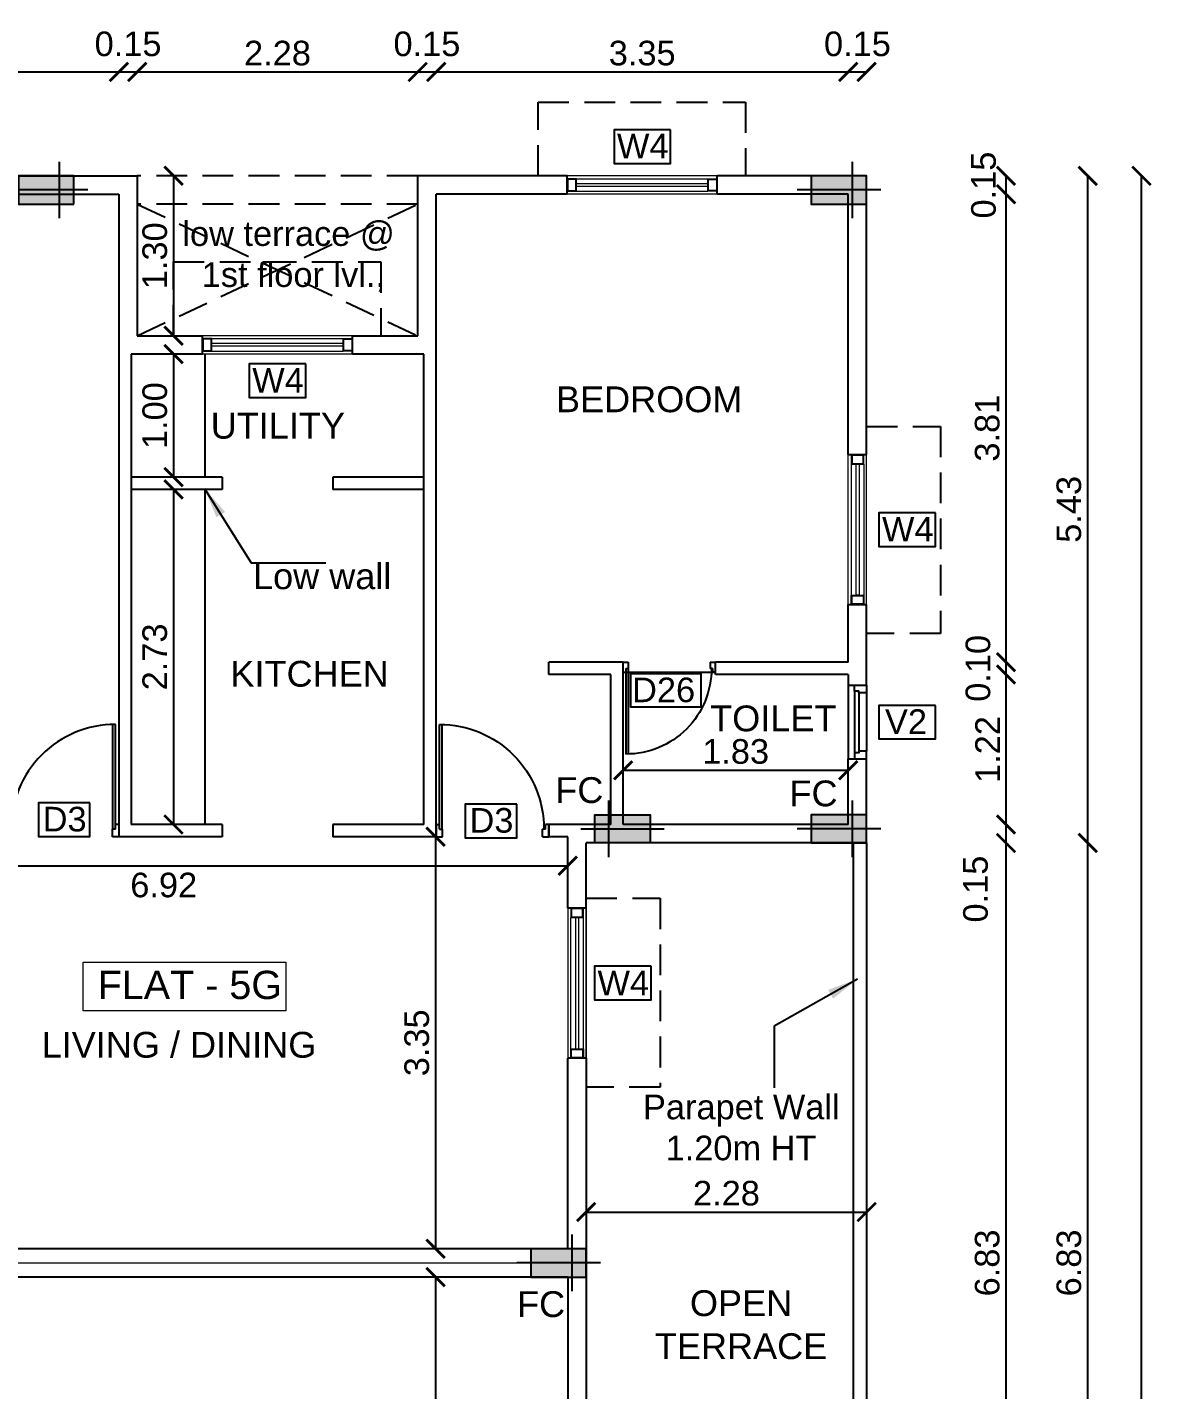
# Model space of a CAD drawing. Header units: metres. Extents: x 2130 to 3135, y 5414 to 5819.
# Drawn here: x 2925.14 to 2934.28, y 5639.4 to 5650.48 of the extents above; entities that cross this region are included whole.
import ezdxf
from ezdxf.enums import TextEntityAlignment as Align

# ---------------------------------------------------------------- set-up
doc = ezdxf.new("R2010")
doc.units = ezdxf.units.M
doc.header["$MEASUREMENT"] = 0
doc.header["$PDMODE"] = 34
doc.linetypes.add('HIDDEN', pattern=[0.375, 0.25, -0.125])
doc.layers.get('0').update_dxf_attribs({"lineweight": 18})
doc.layers.get('Defpoints').update_dxf_attribs({"lineweight": 18})
for name, color, linetype in [('col', 1, 'Continuous'), ('DIM', 8, 'Continuous'), ('JD', 3, 'Continuous'), ('WALL', 2, 'Continuous'), ('WIN', 5, 'Continuous')]:
    doc.layers.add(name, color=color, linetype=linetype)
for name, color, linetype, lineweight in [('flat name', 6, 'Continuous', 18), ('FURNITURE', 4, 'Continuous', 25), ('text', 7, 'Continuous', 25)]:
    doc.layers.add(name, color=color, linetype=linetype, lineweight=lineweight)
doc.styles.add('A1', font='arial.ttf')
doc.styles.add('R1', font='arial.ttf')
doc.dimstyles.new('DIM-CMDA', dxfattribs={"dimtxt": 0.2, "dimasz": 0.15, "dimexe": 0.05, "dimexo": 0.0625, "dimgap": 0.05, "dimtad": 1, "dimzin": 1, "dimdsep": 46, "dimtxsty": 'R1', "dimblk": 'ARCHTICK', "dimcen": 0.09, "dimse1": 1, "dimse2": 1, "dimclrd": 8, "dimclre": 8, "dimadec": 0, "dimazin": 0, "dimtm": 1e-09, "dimtfac": 1, "dimtofl": 0, "dimtmove": 2, "dimatfit": 3, "dimfxl": 0, "dimtolj": 1, "dimtzin": 0, "dimlwd": -1, "dimlwe": -1, "dimarcsym": 0})

# ---------------------------------------------------------------- blocks, each defined once
blk = doc.blocks.new('A$C451D3D78')
at = {"layer": 'WIN'}
for p, q in [((0.851, 0.887), (0, 0.887)), ((0.813, 0.915), (0.913, 0.915)), ((0.813, 0.915), (0.813, 0.888)), ((0.851, 0.888), (0.813, 0.888)), ((0.851, 0.888), (0.851, 0.864)), ((0.913, 0.915), (0.913, 0.864)), ((0.851, 0.866), (0.001, 0.866)), ((0.913, 0.864), (0.851, 0.864)), ((0.851, 0.027), (0.813, 0.027)), ((0.813, 0), (0.813, 0.027)), ((0.913, 0.051), (0.851, 0.051)), ((0.851, 0.027), (0.851, 0.051)), ((0.913, 0.051), (0.913, 0)), ((0.813, 0), (0.913, 0))]:
    blk.add_line(p, q, dxfattribs=at)
blk.add_arc((0.846, 0.885), 0.846, 179.8207, 270.3545, dxfattribs=at)
blk = doc.blocks.new('A$C43150011')
at = {"layer": 'WIN'}
for p, q in [((0.667, 0.75), (0.749, 0.75)), ((0.667, 0.75), (0.667, 0.728)), ((0.698, 0.728), (0.667, 0.728)), ((0.698, 0.728), (0.698, 0.708)), ((0.749, 0.708), (0.698, 0.708)), ((0.749, 0.708), (0.749, 0.75)), ((0.698, 0.023), (0, 0.023)), ((0.698, 0.04), (0.001, 0.04)), ((0.667, 0), (0.667, 0.022)), ((0.698, 0.022), (0.667, 0.022)), ((0.667, 0), (0.749, 0)), ((0.749, 0.042), (0.698, 0.042)), ((0.698, 0.022), (0.698, 0.042)), ((0.749, 0), (0.749, 0.042))]:
    blk.add_line(p, q, dxfattribs=at)
blk.add_lwpolyline([(0.667, 0), (0.667, 0.75)], dxfattribs=at)
blk.add_arc((0.694, 0.025), 0.693, 89.6455, 180.1793, dxfattribs=at)
blk = doc.blocks.new('A$C5D530010')
at = {"layer": 'WIN', "lineweight": 9}
blk.add_lwpolyline([(0.064, 0.077), (0.064, 1.143), (0.089, 1.143), (0.089, 0.077)], close=True, dxfattribs=at)
at = {"color": 7, "lineweight": 9}
for points in [[(0.025, 1.22), (0.127, 1.22), (0.127, 1.143), (0.025, 1.143)], [(0.025, 0), (0.025, 0.077), (0.127, 0.077), (0.127, 0)]]:
    blk.add_wipeout(points, dxfattribs=at).dxf.layer = 'WIN'
at = {"layer": 'WIN', "lineweight": 9}
for p, q in [((0, 0), (0, 1.22)), ((0.15, 0), (0.15, 1.22)), ((0.025, 1.143), (0.025, 0.077)), ((0.127, 1.143), (0.127, 0.077))]:
    blk.add_line(p, q, dxfattribs=at)
at = {"layer": 'WIN', "color": 7, "lineweight": 9}
for points in [[(0.025, 1.22), (0.025, 1.143), (0.127, 1.143), (0.127, 1.22), (0.025, 1.22)], [(0.127, 0), (0.025, 0), (0.025, 0.077), (0.127, 0.077), (0.127, 0)]]:
    blk.add_lwpolyline(points, dxfattribs=at)
for points in [[(0.031, 1.214), (0.031, 1.149), (0.121, 1.149), (0.121, 1.214)], [(0.121, 0.006), (0.031, 0.006), (0.031, 0.071), (0.121, 0.071)]]:
    blk.add_lwpolyline(points, close=True, dxfattribs=at)
blk = doc.blocks.new('A$C1E3E09E3')
at = {"layer": 'WIN'}
for p, q in [((0, 0.6), (0, 0)), ((0.05, 0.551), (0.05, 0.049)), ((0.087, 0.537), (0.087, 0.063)), ((0.15, 0.537), (0.15, 0.063))]:
    blk.add_line(p, q, dxfattribs=at)
at = {"layer": 'WIN', "color": 9}
for points in [[(0.05, 0.551), (0.05, 0.6), (0.15, 0.6), (0.15, 0.537), (0.087, 0.537), (0.087, 0.551), (0.05, 0.551)], [(0.05, 0.049), (0.05, 0), (0.15, 0), (0.15, 0.063), (0.087, 0.063), (0.087, 0.049), (0.05, 0.049)]]:
    blk.add_lwpolyline(points, dxfattribs=at)
blk = doc.blocks.new('230x450')
blk.add_hatch(color=0).paths.add_polyline_path([(1594.873, -175.039), (1595.103, -175.039), (1595.103, -175.489), (1594.873, -175.489)])
at = {"color": 0}
for p, q in [((1594.988, -174.924), (1594.988, -175.604)), ((1594.758, -175.154), (1595.218, -175.154))]:
    blk.add_line(p, q, dxfattribs=at)
blk.add_lwpolyline([(1594.873, -175.039), (1595.103, -175.039), (1595.103, -175.489), (1594.873, -175.489)], close=True, dxfattribs=at)
blk = doc.blocks.new('_ArchTick')
at = {"color": 0, "linetype": 'ByBlock', "const_width": 0.15}
blk.add_lwpolyline([(-0.5, -0.5), (0.5, 0.5)], dxfattribs=at)
blk = doc.blocks.new('*D279')
at = {"layer": 'Defpoints', "color": 0}
for p in [(2925.886, 5650.112), (2925.886, 5648.391), (2922.536, 5648.171)]:
    blk.add_point(p, dxfattribs=at)
at = {"layer": 'DIM', "color": 8}
blk.add_line((2922.536, 5650.112), (2925.886, 5650.112), dxfattribs=at)
at = {"layer": 'DIM', "color": 8, "xscale": 0.15, "yscale": 0.15, "zscale": 0.15, "rotation": 180}
blk.add_blockref('_ArchTick', (2922.536, 5650.112), dxfattribs=at)
at = {"layer": 'DIM', "color": 8, "xscale": 0.15, "yscale": 0.15, "zscale": 0.15}
blk.add_blockref('_ArchTick', (2925.886, 5650.112), dxfattribs=at)
at = {"layer": 'DIM', "color": 0, "insert": (2924.211, 5650.264), "char_height": 0.2, "attachment_point": 5, "style": 'R1'}
blk.add_mtext('\\A1;3.35', dxfattribs=at)
blk = doc.blocks.new('*D280')
at = {"layer": 'Defpoints', "color": 0}
for p in [(2926.036, 5650.112), (2925.886, 5648.391), (2926.036, 5648.426)]:
    blk.add_point(p, dxfattribs=at)
at = {"layer": 'DIM', "color": 8}
blk.add_line((2925.886, 5650.112), (2926.036, 5650.112), dxfattribs=at)
at = {"layer": 'DIM', "color": 8, "xscale": 0.15, "yscale": 0.15, "zscale": 0.15, "rotation": 180}
blk.add_blockref('_ArchTick', (2925.886, 5650.112), dxfattribs=at)
at = {"layer": 'DIM', "color": 8, "xscale": 0.15, "yscale": 0.15, "zscale": 0.15}
blk.add_blockref('_ArchTick', (2926.036, 5650.112), dxfattribs=at)
at = {"layer": 'DIM', "color": 0, "insert": (2925.961, 5650.339), "char_height": 0.2, "attachment_point": 5, "style": 'R1'}
blk.add_mtext('\\A1;0.15', dxfattribs=at)
blk = doc.blocks.new('*D281')
at = {"layer": 'Defpoints', "color": 0}
for p in [(2928.316, 5650.112), (2928.316, 5648.617), (2926.036, 5648.426)]:
    blk.add_point(p, dxfattribs=at)
at = {"layer": 'DIM', "color": 8}
blk.add_line((2926.036, 5650.112), (2928.316, 5650.112), dxfattribs=at)
at = {"layer": 'DIM', "color": 8, "xscale": 0.15, "yscale": 0.15, "zscale": 0.15, "rotation": 180}
blk.add_blockref('_ArchTick', (2926.036, 5650.112), dxfattribs=at)
at = {"layer": 'DIM', "color": 8, "xscale": 0.15, "yscale": 0.15, "zscale": 0.15}
blk.add_blockref('_ArchTick', (2928.316, 5650.112), dxfattribs=at)
at = {"layer": 'DIM', "color": 0, "insert": (2927.176, 5650.264), "char_height": 0.2, "attachment_point": 5, "style": 'R1'}
blk.add_mtext('\\A1;2.28', dxfattribs=at)
blk = doc.blocks.new('*D282')
at = {"layer": 'Defpoints', "color": 0}
for p in [(2928.466, 5650.112), (2928.316, 5648.617), (2928.466, 5648.598)]:
    blk.add_point(p, dxfattribs=at)
at = {"layer": 'DIM', "color": 8}
blk.add_line((2928.316, 5650.112), (2928.466, 5650.112), dxfattribs=at)
at = {"layer": 'DIM', "color": 8, "xscale": 0.15, "yscale": 0.15, "zscale": 0.15, "rotation": 180}
blk.add_blockref('_ArchTick', (2928.316, 5650.112), dxfattribs=at)
at = {"layer": 'DIM', "color": 8, "xscale": 0.15, "yscale": 0.15, "zscale": 0.15}
blk.add_blockref('_ArchTick', (2928.466, 5650.112), dxfattribs=at)
at = {"layer": 'DIM', "color": 0, "insert": (2928.391, 5650.339), "char_height": 0.2, "attachment_point": 5, "style": 'R1'}
blk.add_mtext('\\A1;0.15', dxfattribs=at)
blk = doc.blocks.new('*D283')
at = {"layer": 'Defpoints', "color": 0}
for p in [(2931.816, 5650.112), (2928.466, 5648.598), (2931.816, 5648.659)]:
    blk.add_point(p, dxfattribs=at)
at = {"layer": 'DIM', "color": 8}
blk.add_line((2928.466, 5650.112), (2931.816, 5650.112), dxfattribs=at)
at = {"layer": 'DIM', "color": 8, "xscale": 0.15, "yscale": 0.15, "zscale": 0.15, "rotation": 180}
blk.add_blockref('_ArchTick', (2928.466, 5650.112), dxfattribs=at)
at = {"layer": 'DIM', "color": 8, "xscale": 0.15, "yscale": 0.15, "zscale": 0.15}
blk.add_blockref('_ArchTick', (2931.816, 5650.112), dxfattribs=at)
at = {"layer": 'DIM', "color": 0, "insert": (2930.141, 5650.264), "char_height": 0.2, "attachment_point": 5, "style": 'R1'}
blk.add_mtext('\\A1;3.35', dxfattribs=at)
blk = doc.blocks.new('*D284')
at = {"layer": 'Defpoints', "color": 0}
for p in [(2931.966, 5650.112), (2931.816, 5648.659), (2931.966, 5648.659)]:
    blk.add_point(p, dxfattribs=at)
at = {"layer": 'DIM', "color": 8}
blk.add_line((2931.816, 5650.112), (2931.966, 5650.112), dxfattribs=at)
at = {"layer": 'DIM', "color": 8, "xscale": 0.15, "yscale": 0.15, "zscale": 0.15, "rotation": 180}
blk.add_blockref('_ArchTick', (2931.816, 5650.112), dxfattribs=at)
at = {"layer": 'DIM', "color": 8, "xscale": 0.15, "yscale": 0.15, "zscale": 0.15}
blk.add_blockref('_ArchTick', (2931.966, 5650.112), dxfattribs=at)
at = {"layer": 'DIM', "color": 0, "insert": (2931.891, 5650.339), "char_height": 0.2, "attachment_point": 5, "style": 'R1'}
blk.add_mtext('\\A1;0.15', dxfattribs=at)
blk = doc.blocks.new('*D287')
at = {"layer": 'Defpoints', "color": 0}
for p in [(2926.036, 5650.802), (2926.036, 5648.617), (2922.386, 5648.55)]:
    blk.add_point(p, dxfattribs=at)
at = {"layer": 'DIM', "color": 8}
blk.add_line((2922.386, 5650.802), (2926.036, 5650.802), dxfattribs=at)
at = {"layer": 'DIM', "color": 8, "xscale": 0.15, "yscale": 0.15, "zscale": 0.15, "rotation": 180}
blk.add_blockref('_ArchTick', (2922.386, 5650.802), dxfattribs=at)
at = {"layer": 'DIM', "color": 8, "xscale": 0.15, "yscale": 0.15, "zscale": 0.15}
blk.add_blockref('_ArchTick', (2926.036, 5650.802), dxfattribs=at)
at = {"layer": 'DIM', "color": 4, "insert": (2924.211, 5650.954), "char_height": 0.2, "attachment_point": 5, "style": 'R1'}
blk.add_mtext('\\A1;3.65', dxfattribs=at)
blk = doc.blocks.new('*D288')
at = {"layer": 'Defpoints', "color": 0}
for p in [(2928.316, 5650.802), (2928.316, 5648.713), (2926.036, 5648.617)]:
    blk.add_point(p, dxfattribs=at)
at = {"layer": 'DIM', "color": 8}
blk.add_line((2926.036, 5650.802), (2928.316, 5650.802), dxfattribs=at)
at = {"layer": 'DIM', "color": 8, "xscale": 0.15, "yscale": 0.15, "zscale": 0.15, "rotation": 180}
blk.add_blockref('_ArchTick', (2926.036, 5650.802), dxfattribs=at)
at = {"layer": 'DIM', "color": 8, "xscale": 0.15, "yscale": 0.15, "zscale": 0.15}
blk.add_blockref('_ArchTick', (2928.316, 5650.802), dxfattribs=at)
at = {"layer": 'DIM', "color": 4, "insert": (2927.176, 5650.954), "char_height": 0.2, "attachment_point": 5, "style": 'R1'}
blk.add_mtext('\\A1;2.28', dxfattribs=at)
blk = doc.blocks.new('*D289')
at = {"layer": 'Defpoints', "color": 0}
for p in [(2931.966, 5650.802), (2928.316, 5648.713), (2931.966, 5648.659)]:
    blk.add_point(p, dxfattribs=at)
at = {"layer": 'DIM', "color": 8}
blk.add_line((2928.316, 5650.802), (2931.966, 5650.802), dxfattribs=at)
at = {"layer": 'DIM', "color": 8, "xscale": 0.15, "yscale": 0.15, "zscale": 0.15, "rotation": 180}
blk.add_blockref('_ArchTick', (2928.316, 5650.802), dxfattribs=at)
at = {"layer": 'DIM', "color": 8, "xscale": 0.15, "yscale": 0.15, "zscale": 0.15}
blk.add_blockref('_ArchTick', (2931.966, 5650.802), dxfattribs=at)
at = {"layer": 'DIM', "color": 4, "insert": (2930.141, 5650.954), "char_height": 0.2, "attachment_point": 5, "style": 'R1'}
blk.add_mtext('\\A1;3.65', dxfattribs=at)
blk = doc.blocks.new('*D290')
at = {"layer": 'Defpoints', "color": 0}
for p in [(2909.166, 5651.398), (2909.166, 5648.134), (2931.966, 5647.863)]:
    blk.add_point(p, dxfattribs=at)
at = {"layer": 'DIM', "color": 8}
blk.add_line((2931.966, 5651.398), (2909.166, 5651.398), dxfattribs=at)
at = {"layer": 'DIM', "color": 8, "xscale": 0.15, "yscale": 0.15, "zscale": 0.15, "rotation": 180}
blk.add_blockref('_ArchTick', (2909.166, 5651.398), dxfattribs=at)
at = {"layer": 'DIM', "color": 8, "xscale": 0.15, "yscale": 0.15, "zscale": 0.15}
blk.add_blockref('_ArchTick', (2931.966, 5651.398), dxfattribs=at)
at = {"layer": 'DIM', "color": 2, "insert": (2920.566, 5651.56), "char_height": 0.22, "attachment_point": 5, "style": 'R1'}
blk.add_mtext('\\A1;22.80', dxfattribs=at)
blk = doc.blocks.new('*D125')
at = {"layer": 'Defpoints', "color": 0}
for p in [(2930.826, 5643.842), (2933.099, 5643.842), (2931.201, 5637.012)]:
    blk.add_point(p, dxfattribs=at)
at = {"layer": 'DIM', "color": 8}
blk.add_line((2933.099, 5637.012), (2933.099, 5643.842), dxfattribs=at)
at = {"layer": 'DIM', "color": 8, "xscale": 0.15, "yscale": 0.15, "zscale": 0.15}
for p, rotation in [((2933.099, 5643.842), 90), ((2933.099, 5637.012), 270)]:
    blk.add_blockref('_ArchTick', p, dxfattribs=dict(at, rotation=rotation))
at = {"layer": 'DIM', "color": 0, "insert": (2932.947, 5640.427), "char_height": 0.2, "attachment_point": 5, "rotation": 90, "style": 'R1'}
blk.add_mtext('\\A1;6.83', dxfattribs=at)
blk = doc.blocks.new('*D126')
at = {"layer": 'Defpoints', "color": 0}
for p in [(2930.901, 5643.992), (2933.099, 5643.992), (2930.826, 5643.842)]:
    blk.add_point(p, dxfattribs=at)
at = {"layer": 'DIM', "color": 8}
blk.add_line((2933.099, 5643.842), (2933.099, 5643.992), dxfattribs=at)
at = {"layer": 'DIM', "color": 8, "xscale": 0.15, "yscale": 0.15, "zscale": 0.15}
for p, rotation in [((2933.099, 5643.992), 90), ((2933.099, 5643.842), 270)]:
    blk.add_blockref('_ArchTick', p, dxfattribs=dict(at, rotation=rotation))
at = {"layer": 'DIM', "color": 0, "insert": (2932.852, 5643.467), "char_height": 0.2, "attachment_point": 5, "rotation": 90, "style": 'R1'}
blk.add_mtext('\\A1;0.15', dxfattribs=at)
blk = doc.blocks.new('*D127')
at = {"layer": 'Defpoints', "color": 0}
for p in [(2931.046, 5645.212), (2933.099, 5645.212), (2930.901, 5643.992)]:
    blk.add_point(p, dxfattribs=at)
at = {"layer": 'DIM', "color": 8}
blk.add_line((2933.099, 5643.992), (2933.099, 5645.212), dxfattribs=at)
at = {"layer": 'DIM', "color": 8, "xscale": 0.15, "yscale": 0.15, "zscale": 0.15}
for p, rotation in [((2933.099, 5645.212), 90), ((2933.099, 5643.992), 270)]:
    blk.add_blockref('_ArchTick', p, dxfattribs=dict(at, rotation=rotation))
at = {"layer": 'DIM', "color": 0, "insert": (2932.949, 5644.602), "char_height": 0.2, "attachment_point": 5, "rotation": 90, "style": 'R1'}
blk.add_mtext('\\A1;1.22', dxfattribs=at)
blk = doc.blocks.new('*D128')
at = {"layer": 'Defpoints', "color": 0}
for p in [(2931.068, 5645.312), (2933.099, 5645.312), (2931.046, 5645.212)]:
    blk.add_point(p, dxfattribs=at)
at = {"layer": 'DIM', "color": 8}
blk.add_line((2933.099, 5645.212), (2933.099, 5645.312), dxfattribs=at)
at = {"layer": 'DIM', "color": 8, "xscale": 0.15, "yscale": 0.15, "zscale": 0.15}
for p, rotation in [((2933.099, 5645.312), 90), ((2933.099, 5645.212), 270)]:
    blk.add_blockref('_ArchTick', p, dxfattribs=dict(at, rotation=rotation))
at = {"layer": 'DIM', "color": 0, "insert": (2932.872, 5645.262), "char_height": 0.2, "attachment_point": 5, "rotation": 90, "style": 'R1'}
blk.add_mtext('\\A1;0.10', dxfattribs=at)
blk = doc.blocks.new('*D129')
at = {"layer": 'Defpoints', "color": 0}
for p in [(2931.284, 5649.117), (2933.099, 5649.117), (2931.068, 5645.312)]:
    blk.add_point(p, dxfattribs=at)
at = {"layer": 'DIM', "color": 8}
blk.add_line((2933.099, 5645.312), (2933.099, 5649.117), dxfattribs=at)
at = {"layer": 'DIM', "color": 8, "xscale": 0.15, "yscale": 0.15, "zscale": 0.15}
for p, rotation in [((2933.099, 5649.117), 90), ((2933.099, 5645.312), 270)]:
    blk.add_blockref('_ArchTick', p, dxfattribs=dict(at, rotation=rotation))
at = {"layer": 'DIM', "color": 0, "insert": (2932.947, 5647.215), "char_height": 0.2, "attachment_point": 5, "rotation": 90, "style": 'R1'}
blk.add_mtext('\\A1;3.81', dxfattribs=at)
blk = doc.blocks.new('*D130')
at = {"layer": 'Defpoints', "color": 0}
for p in [(2931.263, 5649.267), (2933.099, 5649.267), (2931.284, 5649.117)]:
    blk.add_point(p, dxfattribs=at)
at = {"layer": 'DIM', "color": 8}
blk.add_line((2933.099, 5649.117), (2933.099, 5649.267), dxfattribs=at)
at = {"layer": 'DIM', "color": 8, "xscale": 0.15, "yscale": 0.15, "zscale": 0.15}
for p, rotation in [((2933.099, 5649.267), 90), ((2933.099, 5649.117), 270)]:
    blk.add_blockref('_ArchTick', p, dxfattribs=dict(at, rotation=rotation))
at = {"layer": 'DIM', "color": 0, "insert": (2932.917, 5649.192), "char_height": 0.2, "attachment_point": 5, "rotation": 90, "style": 'R1'}
blk.add_mtext('\\A1;0.15', dxfattribs=at)
blk = doc.blocks.new('*D134')
at = {"layer": 'Defpoints', "color": 0}
for p in [(2931.263, 5649.267), (2934.201, 5649.267), (2931.359, 5613.287)]:
    blk.add_point(p, dxfattribs=at)
at = {"layer": 'DIM', "color": 8}
blk.add_line((2934.201, 5613.287), (2934.201, 5649.267), dxfattribs=at)
at = {"layer": 'DIM', "color": 8, "xscale": 0.15, "yscale": 0.15, "zscale": 0.15}
for p, rotation in [((2934.201, 5649.267), 90), ((2934.201, 5613.287), 270)]:
    blk.add_blockref('_ArchTick', p, dxfattribs=dict(at, rotation=rotation))
at = {"layer": 'DIM', "color": 2, "insert": (2934.039, 5631.277), "char_height": 0.22, "attachment_point": 5, "rotation": 90, "style": 'R1'}
blk.add_mtext('\\A1;35.98', dxfattribs=at)
blk = doc.blocks.new('*D143')
at = {"layer": 'Defpoints', "color": 0}
for p in [(2925.786, 5649.267), (2926.211, 5647.967), (2926.331, 5647.967)]:
    blk.add_point(p, dxfattribs=at)
at = {"layer": 'DIM', "color": 8}
blk.add_line((2926.331, 5649.267), (2926.331, 5647.967), dxfattribs=at)
at = {"layer": 'DIM', "color": 8, "xscale": 0.15, "yscale": 0.15, "zscale": 0.15}
for p, rotation in [((2926.331, 5649.267), 90), ((2926.331, 5647.967), 270)]:
    blk.add_blockref('_ArchTick', p, dxfattribs=dict(at, rotation=rotation))
at = {"layer": 'DIM', "color": 0, "insert": (2926.179, 5648.617), "char_height": 0.2, "attachment_point": 5, "rotation": 90, "style": 'R1'}
blk.add_mtext('\\A1;1.30', dxfattribs=at)
blk = doc.blocks.new('*D144')
at = {"layer": 'Defpoints', "color": 0}
for p in [(2926.478, 5647.817), (2926.331, 5646.817), (2926.478, 5646.817)]:
    blk.add_point(p, dxfattribs=at)
at = {"layer": 'DIM', "color": 8}
blk.add_line((2926.331, 5647.817), (2926.331, 5646.817), dxfattribs=at)
at = {"layer": 'DIM', "color": 8, "xscale": 0.15, "yscale": 0.15, "zscale": 0.15}
for p, rotation in [((2926.331, 5647.817), 90), ((2926.331, 5646.817), 270)]:
    blk.add_blockref('_ArchTick', p, dxfattribs=dict(at, rotation=rotation))
at = {"layer": 'DIM', "color": 0, "insert": (2926.179, 5647.317), "char_height": 0.2, "attachment_point": 5, "rotation": 90, "style": 'R1'}
blk.add_mtext('\\A1;1.00', dxfattribs=at)
blk = doc.blocks.new('*D145')
at = {"layer": 'Defpoints', "color": 0}
for p in [(2926.497, 5646.717), (2926.331, 5643.992), (2926.497, 5643.992)]:
    blk.add_point(p, dxfattribs=at)
at = {"layer": 'DIM', "color": 8}
blk.add_line((2926.331, 5646.717), (2926.331, 5643.992), dxfattribs=at)
at = {"layer": 'DIM', "color": 8, "xscale": 0.15, "yscale": 0.15, "zscale": 0.15}
for p, rotation in [((2926.331, 5646.717), 90), ((2926.331, 5643.992), 270)]:
    blk.add_blockref('_ArchTick', p, dxfattribs=dict(at, rotation=rotation))
at = {"layer": 'DIM', "color": 0, "insert": (2926.179, 5645.355), "char_height": 0.2, "attachment_point": 5, "rotation": 90, "style": 'R1'}
blk.add_mtext('\\A1;2.73', dxfattribs=at)
blk = doc.blocks.new('*D146')
at = {"layer": 'Defpoints', "color": 0}
for p in [(2931.816, 5644.433), (2929.986, 5644.346), (2931.816, 5644.327)]:
    blk.add_point(p, dxfattribs=at)
at = {"layer": 'DIM', "color": 8}
blk.add_line((2929.986, 5644.433), (2931.816, 5644.433), dxfattribs=at)
at = {"layer": 'DIM', "color": 8, "xscale": 0.15, "yscale": 0.15, "zscale": 0.15, "rotation": 180}
blk.add_blockref('_ArchTick', (2929.986, 5644.433), dxfattribs=at)
at = {"layer": 'DIM', "color": 8, "xscale": 0.15, "yscale": 0.15, "zscale": 0.15}
blk.add_blockref('_ArchTick', (2931.816, 5644.433), dxfattribs=at)
at = {"layer": 'DIM', "color": 0, "insert": (2930.901, 5644.585), "char_height": 0.2, "attachment_point": 5, "style": 'R1'}
blk.add_mtext('\\A1;1.83', dxfattribs=at)
blk = doc.blocks.new('*D147')
at = {"layer": 'Defpoints', "color": 0}
for p in [(2929.536, 5643.657), (2922.616, 5642.035), (2929.536, 5641.317)]:
    blk.add_point(p, dxfattribs=at)
at = {"layer": 'DIM', "color": 8}
blk.add_line((2922.616, 5643.657), (2929.536, 5643.657), dxfattribs=at)
at = {"layer": 'DIM', "color": 8, "xscale": 0.15, "yscale": 0.15, "zscale": 0.15, "rotation": 180}
blk.add_blockref('_ArchTick', (2922.616, 5643.657), dxfattribs=at)
at = {"layer": 'DIM', "color": 8, "xscale": 0.15, "yscale": 0.15, "zscale": 0.15}
blk.add_blockref('_ArchTick', (2929.536, 5643.657), dxfattribs=at)
at = {"layer": 'DIM', "color": 0, "insert": (2926.251, 5643.499), "char_height": 0.2, "attachment_point": 5, "style": 'R1'}
blk.add_mtext('\\A1;6.92', dxfattribs=at)
blk = doc.blocks.new('*D148')
at = {"layer": 'Defpoints', "color": 0}
for p in [(2929.686, 5641.013), (2931.966, 5641.013), (2931.966, 5640.841)]:
    blk.add_point(p, dxfattribs=at)
at = {"layer": 'DIM', "color": 8}
blk.add_line((2929.686, 5640.841), (2931.966, 5640.841), dxfattribs=at)
at = {"layer": 'DIM', "color": 8, "xscale": 0.15, "yscale": 0.15, "zscale": 0.15, "rotation": 180}
blk.add_blockref('_ArchTick', (2929.686, 5640.841), dxfattribs=at)
at = {"layer": 'DIM', "color": 8, "xscale": 0.15, "yscale": 0.15, "zscale": 0.15}
blk.add_blockref('_ArchTick', (2931.966, 5640.841), dxfattribs=at)
at = {"layer": 'DIM', "color": 0, "insert": (2930.826, 5640.993), "char_height": 0.2, "attachment_point": 5, "style": 'R1'}
blk.add_mtext('\\A1;2.28', dxfattribs=at)
blk = doc.blocks.new('*D149')
at = {"layer": 'Defpoints', "color": 0}
for p in [(2928.389, 5643.892), (2928.389, 5640.542), (2928.461, 5640.542)]:
    blk.add_point(p, dxfattribs=at)
at = {"layer": 'DIM', "color": 8}
blk.add_line((2928.461, 5643.892), (2928.461, 5640.542), dxfattribs=at)
at = {"layer": 'DIM', "color": 8, "xscale": 0.15, "yscale": 0.15, "zscale": 0.15}
for p, rotation in [((2928.461, 5643.892), 90), ((2928.461, 5640.542), 270)]:
    blk.add_blockref('_ArchTick', p, dxfattribs=dict(at, rotation=rotation))
at = {"layer": 'DIM', "color": 0, "insert": (2928.309, 5642.217), "char_height": 0.2, "attachment_point": 5, "rotation": 90, "style": 'R1'}
blk.add_mtext('\\A1;3.35', dxfattribs=at)
blk = doc.blocks.new('*D150')
at = {"layer": 'Defpoints', "color": 0}
for p in [(2929.536, 5639.645), (2922.616, 5638.863), (2929.536, 5637.134)]:
    blk.add_point(p, dxfattribs=at)
at = {"layer": 'DIM', "color": 8}
blk.add_line((2922.616, 5637.134), (2929.536, 5637.134), dxfattribs=at)
at = {"layer": 'DIM', "color": 8, "xscale": 0.15, "yscale": 0.15, "zscale": 0.15, "rotation": 180}
blk.add_blockref('_ArchTick', (2922.616, 5637.134), dxfattribs=at)
at = {"layer": 'DIM', "color": 8, "xscale": 0.15, "yscale": 0.15, "zscale": 0.15}
blk.add_blockref('_ArchTick', (2929.536, 5637.134), dxfattribs=at)
at = {"layer": 'DIM', "color": 0, "insert": (2926.076, 5637.286), "char_height": 0.2, "attachment_point": 5, "style": 'R1'}
blk.add_mtext('\\A1;6.92', dxfattribs=at)
blk = doc.blocks.new('*D152')
at = {"layer": 'Defpoints', "color": 0}
for p in [(2928.136, 5640.312), (2928.136, 5636.962), (2928.461, 5636.962)]:
    blk.add_point(p, dxfattribs=at)
at = {"layer": 'DIM', "color": 8}
blk.add_line((2928.461, 5640.312), (2928.461, 5636.962), dxfattribs=at)
at = {"layer": 'DIM', "color": 8, "xscale": 0.15, "yscale": 0.15, "zscale": 0.15}
for p, rotation in [((2928.461, 5640.312), 90), ((2928.461, 5636.962), 270)]:
    blk.add_blockref('_ArchTick', p, dxfattribs=dict(at, rotation=rotation))
at = {"layer": 'DIM', "color": 0, "insert": (2928.309, 5638.637), "char_height": 0.2, "attachment_point": 5, "rotation": 90, "style": 'R1'}
blk.add_mtext('\\A1;3.35', dxfattribs=at)
blk = doc.blocks.new('*D401')
at = {"layer": 'Defpoints', "color": 0}
for p in [(2930.826, 5643.842), (2933.764, 5643.842), (2931.118, 5637.012)]:
    blk.add_point(p, dxfattribs=at)
at = {"layer": 'DIM', "color": 8}
blk.add_line((2933.764, 5637.012), (2933.764, 5643.842), dxfattribs=at)
at = {"layer": 'DIM', "color": 8, "xscale": 0.15, "yscale": 0.15, "zscale": 0.15}
for p, rotation in [((2933.764, 5643.842), 90), ((2933.764, 5637.012), 270)]:
    blk.add_blockref('_ArchTick', p, dxfattribs=dict(at, rotation=rotation))
at = {"layer": 'DIM', "color": 4, "insert": (2933.611, 5640.427), "char_height": 0.2, "attachment_point": 5, "rotation": 90, "style": 'R1'}
blk.add_mtext('\\A1;6.83', dxfattribs=at)
blk = doc.blocks.new('*D402')
at = {"layer": 'Defpoints', "color": 0}
for p in [(2931.359, 5649.267), (2933.764, 5649.267), (2931.001, 5643.842)]:
    blk.add_point(p, dxfattribs=at)
at = {"layer": 'DIM', "color": 8}
blk.add_line((2933.764, 5643.842), (2933.764, 5649.267), dxfattribs=at)
at = {"layer": 'DIM', "color": 8, "xscale": 0.15, "yscale": 0.15, "zscale": 0.15}
for p, rotation in [((2933.764, 5649.267), 90), ((2933.764, 5643.842), 270)]:
    blk.add_blockref('_ArchTick', p, dxfattribs=dict(at, rotation=rotation))
at = {"layer": 'DIM', "color": 4, "insert": (2933.611, 5646.555), "char_height": 0.2, "attachment_point": 5, "rotation": 90, "style": 'R1'}
blk.add_mtext('\\A1;5.43', dxfattribs=at)

msp = doc.modelspace()

# ---------------------------------------------------------------- linework, layer by layer
at = {"color": 4}
for points in [[(2931.966, 5649.267), (2928.316, 5649.267), (2928.316, 5647.967), (2926.036, 5647.967), (2926.036, 5649.267), (2922.386, 5649.267), (2922.386, 5640.427), (2929.686, 5640.427), (2929.686, 5643.842), (2931.966, 5643.842)], [(2931.966, 5631.887), (2928.316, 5631.887), (2928.316, 5632.887), (2926.036, 5632.887), (2926.036, 5631.277), (2922.386, 5631.277), (2922.386, 5640.427), (2929.686, 5640.427), (2929.686, 5637.012), (2931.966, 5637.012)]]:
    msp.add_lwpolyline(points, close=True, dxfattribs=at)
at = {"layer": 'flat name', "color": 5}
msp.add_lwpolyline([(2925.596, 5642.873), (2927.245, 5642.873), (2927.245, 5642.477), (2925.596, 5642.477)], close=True, dxfattribs=at)
at = {"layer": 'FURNITURE'}
msp.add_line((2926.586, 5646.717), (2926.586, 5643.992), dxfattribs=at)
at = {"layer": 'JD', "color": 8}
for points in [[(2930.371, 5649.641), (2929.912, 5649.641), (2929.912, 5649.367), (2930.371, 5649.367)], [(2927.406, 5647.737), (2926.947, 5647.737), (2926.947, 5647.464), (2927.406, 5647.464)], [(2932.526, 5646.526), (2932.066, 5646.526), (2932.066, 5646.253), (2932.526, 5646.253)], [(2930.05, 5645.219), (2930.619, 5645.219), (2930.619, 5644.946), (2930.05, 5644.946)], [(2932.526, 5644.961), (2932.066, 5644.961), (2932.066, 5644.688), (2932.526, 5644.688)], [(2925.651, 5644.168), (2925.232, 5644.168), (2925.232, 5643.895), (2925.651, 5643.895)], [(2929.121, 5644.158), (2928.702, 5644.158), (2928.702, 5643.885), (2929.121, 5643.885)], [(2930.213, 5642.839), (2929.754, 5642.839), (2929.754, 5642.566), (2930.213, 5642.566)]]:
    msp.add_lwpolyline(points, close=True, dxfattribs=at)
at = {"layer": 'WALL', "color": 2}
for p, q in [((2924.821, 5649.267), (2926.036, 5649.267)), ((2926.036, 5649.267), (2926.036, 5647.967)), ((2928.316, 5647.967), (2928.316, 5649.267)), ((2929.531, 5649.267), (2928.316, 5649.267)), ((2931.966, 5649.267), (2930.751, 5649.267)), ((2931.966, 5647), (2931.966, 5649.267)), ((2924.821, 5649.117), (2925.886, 5649.117)), ((2925.886, 5649.117), (2925.886, 5643.892)), ((2928.466, 5643.892), (2928.466, 5649.117)), ((2929.531, 5649.117), (2928.466, 5649.117)), ((2931.816, 5649.117), (2930.751, 5649.117)), ((2931.816, 5647), (2931.816, 5649.117)), ((2926.036, 5647.967), (2926.566, 5647.967)), ((2927.786, 5647.967), (2928.316, 5647.967)), ((2925.986, 5647.817), (2925.986, 5643.992)), ((2926.566, 5647.817), (2925.986, 5647.817)), ((2928.366, 5647.817), (2927.786, 5647.817)), ((2928.366, 5643.992), (2928.366, 5647.817)), ((2931.816, 5645.312), (2931.816, 5645.78)), ((2931.966, 5645.125), (2931.966, 5645.78)), ((2929.381, 5645.212), (2929.381, 5645.312)), ((2929.986, 5643.992), (2929.986, 5645.312)), ((2930.736, 5645.212), (2930.736, 5645.312)), ((2929.886, 5643.992), (2929.886, 5645.212)), ((2931.816, 5643.992), (2931.816, 5644.525)), ((2931.966, 5643.842), (2931.966, 5644.525)), ((2929.381, 5643.892), (2929.381, 5643.992)), ((2929.536, 5643.312), (2929.536, 5643.892)), ((2929.686, 5643.312), (2929.686, 5643.842)), ((2929.686, 5643.542), (2929.686, 5643.842)), ((2929.536, 5640.542), (2929.536, 5642.092)), ((2929.686, 5642.092), (2929.686, 5638.762)), ((2929.536, 5640.312), (2929.536, 5638.762))]:
    msp.add_line(p, q, dxfattribs=at)
at = {"layer": 'WALL', "color": 8, "linetype": 'HIDDEN'}
for p, q in [((2928.316, 5649.267), (2926.036, 5649.267)), ((2928.316, 5649.037), (2926.036, 5649.037))]:
    msp.add_line(p, q, dxfattribs=at)
at = {"layer": 'WALL', "linetype": 'Continuous'}
for p, q in [((2929.531, 5649.117), (2929.531, 5649.267)), ((2926.566, 5647.817), (2926.566, 5647.967)), ((2931.816, 5647), (2931.966, 5647))]:
    msp.add_line(p, q, dxfattribs=at)
at = {"layer": 'WALL'}
for p, q in [((2929.986, 5645.312), (2929.381, 5645.312)), ((2931.816, 5645.312), (2930.736, 5645.312)), ((2929.886, 5645.212), (2929.381, 5645.212)), ((2931.816, 5645.212), (2930.736, 5645.212)), ((2931.816, 5645.125), (2931.966, 5645.125)), ((2931.816, 5644.525), (2931.966, 5644.525)), ((2926.726, 5643.992), (2925.986, 5643.992)), ((2928.366, 5643.992), (2927.626, 5643.992)), ((2929.886, 5643.992), (2929.381, 5643.992)), ((2931.816, 5643.992), (2929.986, 5643.992)), ((2926.726, 5643.892), (2925.886, 5643.892)), ((2928.466, 5643.892), (2927.626, 5643.892)), ((2929.536, 5643.892), (2929.381, 5643.892)), ((2931.966, 5643.842), (2929.686, 5643.842)), ((2929.536, 5640.542), (2922.386, 5640.542)), ((2929.536, 5640.312), (2922.386, 5640.312))]:
    msp.add_line(p, q, dxfattribs=at)
at = {"layer": 'WALL', "color": 1}
for p, q in [((2931.856, 5643.842), (2931.856, 5637.012)), ((2931.966, 5643.842), (2931.966, 5637.012))]:
    msp.add_line(p, q, dxfattribs=at)
at = {"layer": 'WALL'}
for points in [[(2929.531, 5649.117), (2929.531, 5649.267)], [(2930.751, 5649.117), (2930.751, 5649.267)], [(2926.566, 5647.817), (2926.566, 5647.967)], [(2927.786, 5647.817), (2927.786, 5647.967)], [(2931.816, 5647), (2931.966, 5647)], [(2931.816, 5645.78), (2931.966, 5645.78)], [(2931.816, 5645.212), (2931.816, 5645.125)]]:
    msp.add_lwpolyline(points, dxfattribs=at)
at = {"layer": 'WALL', "color": 2}
for points in [[(2926.726, 5643.992), (2926.726, 5643.892)], [(2927.626, 5643.992), (2927.626, 5643.892)], [(2929.686, 5642.092), (2929.536, 5642.092)]]:
    msp.add_lwpolyline(points, dxfattribs=at)
at = {"layer": 'WIN', "linetype": 'Continuous'}
for p, q in [((2926.726, 5646.817), (2925.986, 5646.817)), ((2928.366, 5646.817), (2927.626, 5646.817)), ((2926.726, 5646.717), (2925.986, 5646.717)), ((2928.366, 5646.717), (2927.626, 5646.717))]:
    msp.add_line(p, q, dxfattribs=at)
for points in [[(2926.726, 5646.817), (2926.726, 5646.717)], [(2927.626, 5646.817), (2927.626, 5646.717)]]:
    msp.add_lwpolyline(points, dxfattribs=at)

# ---------------------------------------------------------------- block references
at = {"layer": 'col', "color": 3, "xscale": -1, "rotation": 270}
for p in [(3100.558, 4054.164), (3107.005, 4054.164)]:
    msp.add_blockref('230x450', p, dxfattribs=at)
at = {"layer": 'col', "color": 1, "rotation": 90}
msp.add_blockref('230x450', (2754.717, 4048.969), dxfattribs=at)
at = {"layer": 'col', "color": 1, "xscale": -1, "rotation": 270}
for p in [(3107.005, 4048.969), (3104.725, 4045.439)]:
    msp.add_blockref('230x450', p, dxfattribs=at)
at = {"layer": 'WIN', "xscale": -1}
for name, p, rotation in [('A$C43150011', (2929.986, 5644.564), 270), ('A$C451D3D78', (2929.381, 5644.806), 90)]:
    msp.add_blockref(name, p, dxfattribs=dict(at, rotation=rotation))
at = {"layer": 'WIN'}
msp.add_blockref('A$C1E3E09E3', (2931.816, 5644.525), dxfattribs=at)
at = {"layer": 'WIN', "rotation": 270}
msp.add_blockref('A$C451D3D78', (2924.971, 5644.806), dxfattribs=at)

# ---------------------------------------------------------------- texts
at = {"layer": 'col', "color": 1, "style": 'A1'}
for p in [(2929.63, 5644.272), (2931.534, 5644.245), (2929.319, 5640.092)]:
    msp.add_text('FC', height=0.21, dxfattribs=at).set_placement(p, align=Align.MIDDLE_CENTER)
at = {"layer": 'flat name', "insert": (2924.705, 5642.803), "char_height": 0.23, "width": 3.47059, "attachment_point": 1, "style": 'A1'}
msp.add_mtext('{\\W5.64949;  }FLAT - 5G', dxfattribs=at)
at = {"layer": 'JD', "style": 'R1'}
for s, p in [('W4', (2929.936, 5649.409)), ('W4', (2926.971, 5647.505)), ('W4', (2932.091, 5646.294)), ('D26', (2930.059, 5644.987)), ('V2', (2932.115, 5644.729)), ('D3', (2925.267, 5643.936)), ('D3', (2928.737, 5643.926)), ('W4', (2929.778, 5642.604))]:
    msp.add_text(s, height=0.2, dxfattribs=at).set_placement(p)
at = {"layer": 'text', "style": 'A1'}
for s, p in [('BEDROOM', (2930.198, 5647.45)), ('UTILITY', (2927.179, 5647.235)), ('KITCHEN', (2927.437, 5645.218)), ('TOILET', (2931.207, 5644.855)), ('LIVING / DINING', (2926.375, 5642.201))]:
    msp.add_text(s, height=0.21, dxfattribs=at).set_placement(p, align=Align.MIDDLE_CENTER)
msp.add_text('Low wall', height=0.21, dxfattribs=at).set_placement((2926.977, 5645.906))
for s, insert, char_height, width, attachment_point in [('low terrace @  1st floor lvl.,', (2927.305, 5648.897), 0.2, 2.21841, 2), ('{\\W0.265377; }Parapet Wall \\P{\\W2.633567; }1.20m HT', (2930.127, 5641.259), 0.2, 1.59945, 7), ('OPEN TERRACE', (2930.945, 5640.205), 0.21, 1.4504, 2)]:
    msp.add_mtext(s, dxfattribs=dict(at, insert=insert, char_height=char_height, width=width, attachment_point=attachment_point))

# ---------------------------------------------------------------- dimensions: what is measured, and where the dimension line sits
at = {"layer": 'DIM', "color": 7}
for base, p1, p2, override, picture, middle in [((2926.036, 5650.802), (2922.386, 5648.55), (2926.036, 5648.617), {"dimpost": '\\X', "dimclrt": 4}, '*D287', (2924.211, 5650.954)), ((2928.316, 5650.802), (2926.036, 5648.617), (2928.316, 5648.713), {"dimpost": '\\X', "dimclrt": 4}, '*D288', (2927.176, 5650.954)), ((2926.036, 5650.112), (2925.886, 5648.391), (2926.036, 5648.426), {"dimpost": '\\X'}, '*D280', (2925.961, 5650.339)), ((2928.466, 5650.112), (2928.316, 5648.617), (2928.466, 5648.598), {"dimpost": '\\X'}, '*D282', (2928.391, 5650.339)), ((2931.966, 5650.112), (2931.816, 5648.659), (2931.966, 5648.659), {"dimpost": '\\X'}, '*D284', (2931.891, 5650.339)), ((2925.886, 5650.112), (2922.536, 5648.171), (2925.886, 5648.391), {"dimpost": '\\X'}, '*D279', (2924.211, 5650.264)), ((2928.316, 5650.112), (2926.036, 5648.426), (2928.316, 5648.617), {"dimpost": '\\X'}, '*D281', (2927.176, 5650.264)), ((2931.816, 5644.433), (2929.986, 5644.346), (2931.816, 5644.327), {"dimpost": '\\X'}, '*D146', (2930.901, 5644.585)), ((2931.966, 5640.841), (2929.686, 5641.013), (2931.966, 5641.013), {"dimpost": '\\X'}, '*D148', (2930.826, 5640.993)), ((2929.536, 5637.134), (2922.616, 5638.863), (2929.536, 5639.645), {"dimpost": '\\X'}, '*D150', (2926.076, 5637.286))]:
    dim = msp.add_linear_dim(base=base, p1=p1, p2=p2, dimstyle='DIM-CMDA', override=override, dxfattribs=at)
    dim.commit()
    dim.dimension.update_dxf_attribs({"geometry": picture, "text_midpoint": middle})
for base, p1, p2, picture, middle in [((2933.099, 5649.267), (2931.284, 5649.117), (2931.263, 5649.267), '*D130', (2932.917, 5649.192)), ((2933.099, 5645.312), (2931.046, 5645.212), (2931.068, 5645.312), '*D128', (2932.872, 5645.262)), ((2933.099, 5643.992), (2930.826, 5643.842), (2930.901, 5643.992), '*D126', (2932.852, 5643.467))]:
    dim = msp.add_linear_dim(base=base, p1=p1, p2=p2, angle=90, dimstyle='DIM-CMDA', override={"dimpost": '\\X'}, dxfattribs=at)
    dim.commit()
    dim.dimension.update_dxf_attribs({"geometry": picture, "text_midpoint": middle, "dimtype": 160})
for base, p1, p2, override, picture, middle in [((2926.331, 5647.967), (2925.786, 5649.267), (2926.211, 5647.967), {"dimpost": '\\X'}, '*D143', (2926.179, 5648.617)), ((2926.331, 5646.817), (2926.478, 5647.817), (2926.478, 5646.817), {"dimpost": '\\X'}, '*D144', (2926.179, 5647.317)), ((2926.331283552, 5643.992470721), (2926.496630547, 5646.717470721), (2926.496630547, 5643.992470721), {"dimpost": '\\X'}, '*D145', (2926.179100742, 5645.354970721)), ((2933.099, 5645.212), (2930.901, 5643.992), (2931.046, 5645.212), {"dimpost": '\\X'}, '*D127', (2932.949, 5644.602)), ((2928.461, 5640.542), (2928.389, 5643.892), (2928.389, 5640.542), {"dimpost": '\\X'}, '*D149', (2928.309, 5642.217)), ((2933.099, 5643.842), (2931.201, 5637.012), (2930.826, 5643.842), {"dimpost": '\\X'}, '*D125', (2932.947, 5640.427)), ((2933.764, 5643.842), (2931.118, 5637.012), (2930.826, 5643.842), {"dimpost": '\\X', "dimclrt": 4}, '*D401', (2933.611, 5640.427)), ((2928.461, 5636.962), (2928.136, 5640.312), (2928.136, 5636.962), {"dimpost": '\\X'}, '*D152', (2928.309, 5638.637))]:
    dim = msp.add_linear_dim(base=base, p1=p1, p2=p2, angle=90, dimstyle='DIM-CMDA', override=override, dxfattribs=at)
    dim.commit()
    dim.dimension.update_dxf_attribs({"geometry": picture, "text_midpoint": middle})

# ---------------------------------------------------------------- leaders
at = {"layer": 'text'}
for points in [[(2926.582, 5646.724), (2926.962, 5646.119), (2927.569, 5646.119)], [(2931.891, 5642.735), (2931.214, 5642.353), (2931.214, 5641.852)]]:
    msp.add_leader(points, dimstyle='DIM-CMDA', override={"dimasz": 0.25, "dimtad": 0, "dimclrd": 7, "dimfxl": 0.1875, "dimfxlon": 1, "dimarcsym": 1}, dxfattribs=at)

# ---------------------------------------------------------------- next in the draw order: block references
at = {"layer": 'WIN', "linetype": 'Continuous', "rotation": 90}
for p in [(2930.751, 5649.117), (2927.786, 5647.817)]:
    msp.add_blockref('A$C5D530010', p, dxfattribs=at)
at = {"layer": 'WIN', "linetype": 'Continuous'}
msp.add_blockref('A$C5D530010', (2931.816, 5645.78), dxfattribs=at)
at = {"layer": 'WIN', "linetype": 'Continuous', "xscale": -1, "rotation": 180}
msp.add_blockref('A$C5D530010', (2929.536, 5643.312), dxfattribs=at)

# ---------------------------------------------------------------- next in the draw order: linework, layer by layer
at = {"color": 3}
msp.add_lwpolyline([(2929.686, 5637.012), (2931.966, 5637.012), (2931.966, 5643.842), (2929.686, 5643.842)], close=True, dxfattribs=at)
at = {"layer": 'FURNITURE'}
msp.add_line((2926.586, 5647.817), (2926.586, 5646.817), dxfattribs=at)
at = {"layer": 'WALL', "color": 8, "linetype": 'HIDDEN'}
for p, q in [((2926.036, 5647.967), (2928.316, 5649.037)), ((2926.036, 5649.037), (2928.316, 5647.967))]:
    msp.add_line(p, q, dxfattribs=at)
at = {"layer": 'WALL'}
msp.add_line((2929.686, 5643.312), (2929.536, 5643.312), dxfattribs=at)
at = {"layer": 'WIN', "linetype": 'HIDDEN'}
for points in [[(2929.296, 5649.267), (2929.296, 5649.267), (2929.296, 5649.867), (2930.981, 5649.867), (2930.981, 5649.867), (2930.981, 5649.267)], [(2926.331, 5647.967), (2926.331, 5647.967), (2926.331, 5648.567), (2928.016, 5648.567), (2928.016, 5648.567), (2928.016, 5647.967)], [(2931.966, 5647.23), (2931.966, 5647.23), (2932.566, 5647.23), (2932.566, 5645.545), (2932.566, 5645.545), (2931.966, 5645.545)], [(2929.686, 5643.392), (2930.286, 5643.392), (2930.286, 5641.857), (2930.286, 5641.857), (2929.686, 5641.857)]]:
    msp.add_lwpolyline(points, dxfattribs=at)

# ---------------------------------------------------------------- next in the draw order: dimensions: what is measured, and where the dimension line sits
at = {"layer": 'DIM', "color": 7}
for base, p1, p2, override, picture, middle in [((2909.166, 5651.398), (2931.966, 5647.863), (2909.166, 5648.134), {"dimtxt": 0.22, "dimpost": '\\X', "dimclrt": 2}, '*D290', (2920.566, 5651.56)), ((2931.966, 5650.802), (2928.316, 5648.713), (2931.966, 5648.659), {"dimpost": '\\X', "dimclrt": 4}, '*D289', (2930.141, 5650.954)), ((2931.816, 5650.112), (2928.466, 5648.598), (2931.816, 5648.659), {"dimpost": '\\X'}, '*D283', (2930.141, 5650.264))]:
    dim = msp.add_linear_dim(base=base, p1=p1, p2=p2, dimstyle='DIM-CMDA', override=override, dxfattribs=at)
    dim.commit()
    dim.dimension.update_dxf_attribs({"geometry": picture, "text_midpoint": middle})
for base, p1, p2, override, picture, middle in [((2933.763628494, 5649.267470721), (2931.001283552, 5643.842470721), (2931.358783552, 5649.267470721), {"dimpost": '\\X', "dimclrt": 4}, '*D402', (2933.611445683, 5646.554970721)), ((2934.201, 5649.267), (2931.359, 5613.287), (2931.263, 5649.267), {"dimtxt": 0.22, "dimpost": '\\X', "dimclrt": 2}, '*D134', (2934.039, 5631.277)), ((2933.099082144, 5649.117470721), (2931.067886803, 5645.312470721), (2931.283783691, 5649.117470721), {"dimpost": '\\X'}, '*D129', (2932.946899334, 5647.214970721))]:
    dim = msp.add_linear_dim(base=base, p1=p1, p2=p2, angle=90, dimstyle='DIM-CMDA', override=override, dxfattribs=at)
    dim.commit()
    dim.dimension.update_dxf_attribs({"geometry": picture, "text_midpoint": middle})
dim = msp.add_linear_dim(base=(2929.536, 5643.657), p1=(2922.616, 5642.035), p2=(2929.536, 5641.317), dimstyle='DIM-CMDA', override={"dimpost": '\\X'}, dxfattribs=at)
dim.commit()
dim.dimension.update_dxf_attribs({"geometry": '*D147', "text_midpoint": (2926.251, 5643.499), "dimtype": 160})

doc.saveas('drawing.dxf')
